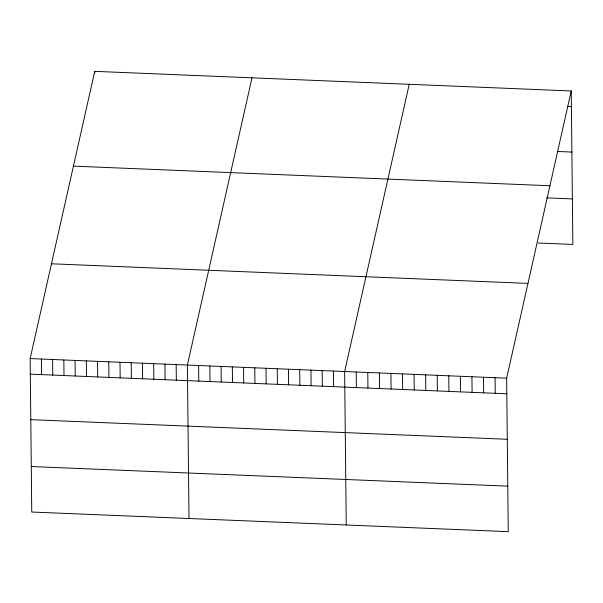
<?xml version="1.0" encoding="UTF-8"?>
<svg xmlns="http://www.w3.org/2000/svg" width="603" height="603" viewBox="0 0 603 603"><rect width="100%" height="100%" fill="white"/><g stroke="black" fill="none" stroke-linecap="round" stroke-linejoin="round"><path stroke-width="0.9" d="M571.245 90.97L506.648 378.187L508.254 531.65L31.755 512.03L30.15 358.574L94.746 71.35L571.245 90.97L572.85 244.426L538.132 243.001M251.994 77.825L187.39 365.049L189.003 518.505M409.233 84.299L344.637 371.516L346.243 524.979M567.845 106.414L571.403 106.558M557.639 151.466L571.885 152.054M73.43 166.134L549.928 185.754M546.559 197.867L572.375 198.93M51.466 263.79L527.964 283.402M30.15 358.574L506.648 378.187M30.316 374.161L506.806 393.782M30.791 419.658L507.281 439.278M31.281 466.534L507.779 486.154M495.071 377.712L495.236 393.299M483.5 377.237L483.666 392.824M471.93 376.762L472.096 392.349M460.36 376.28L460.519 391.875M448.783 375.805L448.949 391.4M437.213 375.33L437.379 390.917M425.643 374.855L425.801 390.442M414.073 374.38L414.231 389.968M402.495 373.898L402.661 389.493M390.925 373.423L391.091 389.018M379.355 372.948L379.513 388.536M367.777 372.473L367.943 388.061M356.207 371.998L356.373 387.586M333.406 371.056L333.572 386.651M322.175 370.596L322.334 386.184M310.944 370.129L311.103 385.724M299.714 369.669L299.872 385.257M288.475 369.209L288.641 384.797M277.244 368.742L277.41 384.337M266.013 368.282L266.179 383.87M254.783 367.822L254.948 383.41M243.552 367.355L243.718 382.95M232.321 366.895L232.487 382.483M221.09 366.436L221.248 382.023M209.859 365.968L210.017 381.563M198.628 365.508L198.786 381.096M176.159 364.581L176.325 380.176M164.928 364.122L165.094 379.709M153.697 363.662L153.863 379.249M142.466 363.194L142.632 378.79M131.235 362.735L131.401 378.322M120.005 362.275L120.17 377.862M108.774 361.808L108.932 377.403M94.746 71.35L94.769 73.189M97.543 361.348L97.701 376.935M86.312 360.888L86.47 376.476M75.073 360.421L75.239 376.016M63.843 359.961L64.008 375.548M52.612 359.501L52.778 375.089M41.381 359.034L41.547 374.629"/></g></svg>
